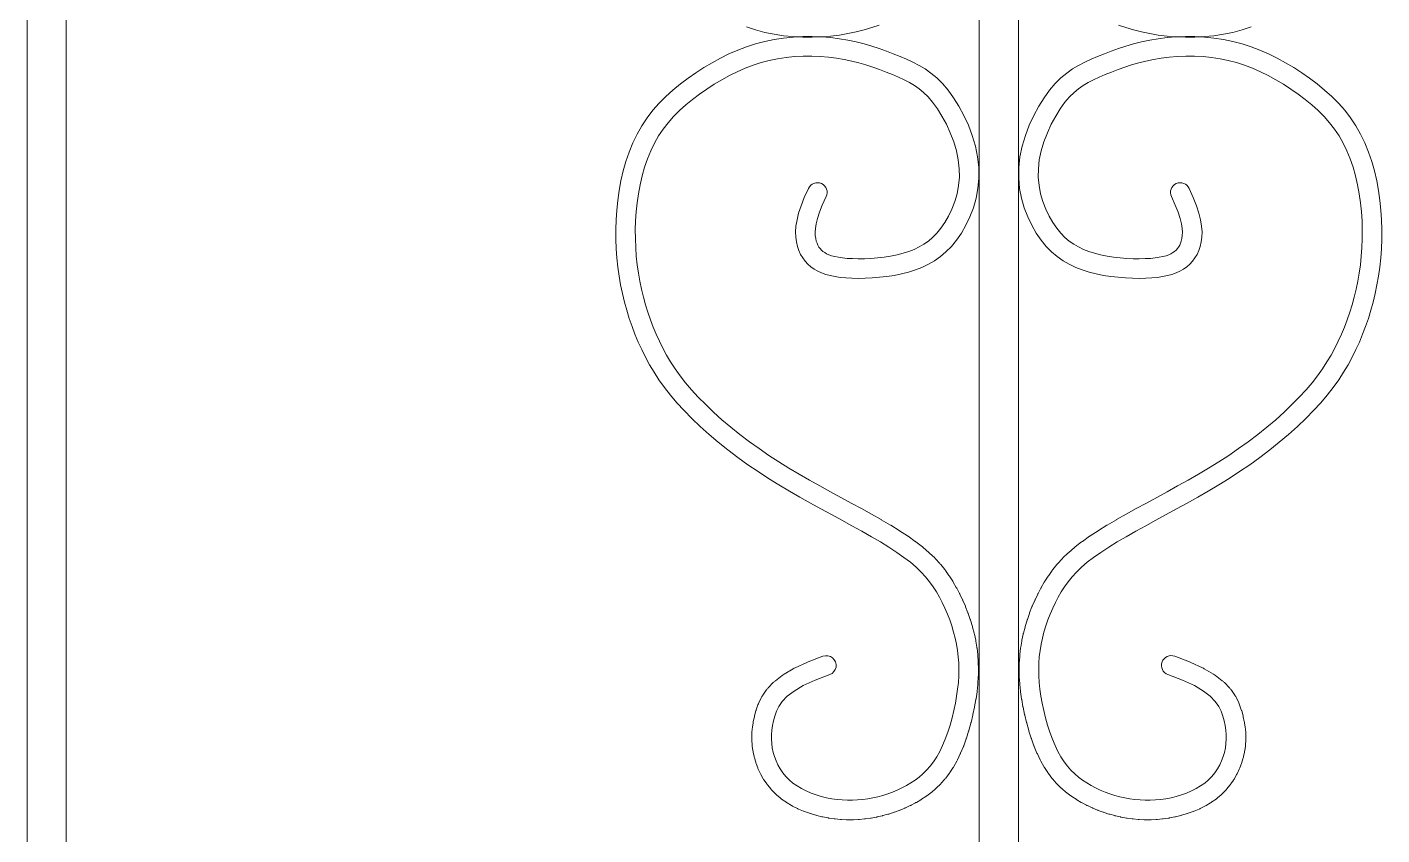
# Model space of a CAD drawing. Header units: millimetres. Extents: x -25 to 4147, y 0 to 2650.
# Drawn here: x 1087.8 to 1434, y 1270.4 to 1476.8 of the extents above; entities that cross this region are included whole.
import ezdxf

# ---------------------------------------------------------------- set-up
doc = ezdxf.new("R2010")
doc.units = ezdxf.units.MM
doc.layers.add('ceco.net 340', color=7, linetype='Continuous', lineweight=5)

msp = doc.modelspace()

# ---------------------------------------------------------------- linework, layer by layer
at = {"layer": 'ceco.net 340'}
for p, q in [((1087.82, 2250), (1087.82, 488.65)), ((1097.82, 2250), (1097.82, 488.65)), ((1331.13, 2250), (1331.13, 488.65)), ((1341.13, 2250), (1341.13, 488.65))]:
    msp.add_line(p, q, dxfattribs=at)
for points in [[(1271.67, 1476.85), (1273.98, 1476.1), (1276.33, 1475.48), (1278.73, 1474.99), (1281.15, 1474.62), (1283.58, 1474.38), (1286.01, 1474.25), (1288.42, 1474.24), (1290.79, 1474.33), (1293.12, 1474.52), (1295.38, 1474.8), (1297.56, 1475.17), (1299.67, 1475.62), (1301.7, 1476.13), (1303.66, 1476.7), (1305.55, 1477.32)], [(1400.59, 1476.85), (1398.28, 1476.1), (1395.93, 1475.48), (1393.54, 1474.99), (1391.11, 1474.62), (1388.68, 1474.38), (1386.25, 1474.25), (1383.84, 1474.24), (1381.47, 1474.33), (1379.14, 1474.52), (1376.88, 1474.8), (1374.7, 1475.17), (1372.6, 1475.62), (1370.56, 1476.13), (1368.6, 1476.7), (1366.71, 1477.32)], [(1292.94, 1311.39), (1289.16, 1309.96), (1286.15, 1308.57), (1283.83, 1307.2), (1282.08, 1305.86), (1280.81, 1304.55), (1279.92, 1303.27), (1279.31, 1302.01), (1278.88, 1300.77), (1278.55, 1299.56), (1278.29, 1298.36), (1278.12, 1297.19), (1278.03, 1296.03), (1278.01, 1294.88), (1278.09, 1293.75), (1278.24, 1292.64), (1278.48, 1291.53), (1278.8, 1290.43), (1279.2, 1289.35), (1279.69, 1288.3), (1280.28, 1287.28), (1280.95, 1286.3), (1281.71, 1285.36), (1282.57, 1284.49), (1283.52, 1283.67), (1284.56, 1282.93), (1285.69, 1282.26), (1286.89, 1281.66), (1288.15, 1281.12), (1289.45, 1280.66), (1290.77, 1280.27), (1292.12, 1279.94), (1293.46, 1279.68), (1294.8, 1279.49), (1296.13, 1279.36), (1297.44, 1279.3), (1298.75, 1279.3), (1300.06, 1279.36), (1301.35, 1279.48), (1302.64, 1279.66), (1303.93, 1279.9), (1305.21, 1280.19), (1306.48, 1280.53), (1307.74, 1280.94), (1308.98, 1281.39), (1310.19, 1281.9), (1311.38, 1282.45), (1312.54, 1283.06), (1313.65, 1283.72), (1314.73, 1284.42), (1315.76, 1285.19), (1316.74, 1286.03), (1317.69, 1286.95), (1318.59, 1287.97), (1319.45, 1289.1), (1320.26, 1290.35), (1321.03, 1291.74), (1321.76, 1293.27), (1322.45, 1294.91), (1323.08, 1296.66), (1323.66, 1298.47), (1324.18, 1300.32), (1324.64, 1302.2), (1325.03, 1304.07), (1325.36, 1305.9), (1325.61, 1307.68), (1325.79, 1309.41), (1325.9, 1311.1), (1325.93, 1312.75), (1325.89, 1314.37), (1325.78, 1315.97), (1325.59, 1317.55), (1325.33, 1319.13), (1325, 1320.71), (1324.59, 1322.27), (1324.12, 1323.83), (1323.59, 1325.36), (1323, 1326.87), (1322.36, 1328.35), (1321.67, 1329.79), (1320.94, 1331.18), (1320.17, 1332.53), (1319.33, 1333.83), (1318.42, 1335.11), (1317.4, 1336.36), (1316.27, 1337.6), (1314.98, 1338.83), (1313.54, 1340.08), (1311.9, 1341.34), (1310.07, 1342.62), (1308.06, 1343.94), (1305.88, 1345.27), (1303.56, 1346.63), (1301.13, 1348.02), (1298.61, 1349.42), (1296.01, 1350.84), (1293.37, 1352.28), (1290.69, 1353.74), (1288.01, 1355.22), (1285.31, 1356.73), (1282.61, 1358.28), (1279.92, 1359.88), (1277.25, 1361.53), (1274.6, 1363.24), (1271.98, 1365.02), (1269.41, 1366.88), (1266.89, 1368.79), (1264.45, 1370.75), (1262.09, 1372.75), (1259.84, 1374.77), (1257.71, 1376.8), (1255.72, 1378.83), (1253.88, 1380.83), (1252.2, 1382.81), (1250.67, 1384.76), (1249.29, 1386.7), (1248.03, 1388.62), (1246.88, 1390.55), (1245.84, 1392.47), (1244.88, 1394.41), (1243.99, 1396.36), (1243.16, 1398.34), (1242.4, 1400.35), (1241.69, 1402.39), (1241.04, 1404.47), (1240.46, 1406.58), (1239.94, 1408.74), (1239.49, 1410.94), (1239.1, 1413.19), (1238.78, 1415.49), (1238.52, 1417.83), (1238.35, 1420.21), (1238.25, 1422.63), (1238.24, 1425.08), (1238.31, 1427.55), (1238.48, 1430.05), (1238.74, 1432.56), (1239.1, 1435.07), (1239.57, 1437.58), (1240.15, 1440.07), (1240.85, 1442.52), (1241.66, 1444.91), (1242.61, 1447.24), (1243.69, 1449.48), (1244.91, 1451.63), (1246.26, 1453.66), (1247.75, 1455.58), (1249.36, 1457.4), (1251.07, 1459.12), (1252.87, 1460.75), (1254.76, 1462.29), (1256.71, 1463.75), (1258.72, 1465.15), (1260.77, 1466.47), (1262.86, 1467.72), (1265, 1468.88), (1267.18, 1469.96), (1269.41, 1470.93), (1271.67, 1471.8), (1273.98, 1472.54), (1276.33, 1473.17), (1278.73, 1473.66), (1281.15, 1474.02), (1283.58, 1474.26), (1286.01, 1474.39), (1288.42, 1474.41), (1290.79, 1474.32), (1293.12, 1474.13), (1295.38, 1473.85), (1297.56, 1473.48), (1299.67, 1473.03), (1301.7, 1472.52), (1303.66, 1471.95), (1305.55, 1471.33), (1307.39, 1470.68), (1309.16, 1470), (1310.88, 1469.31), (1312.54, 1468.6), (1314.16, 1467.86), (1315.74, 1467.04), (1317.28, 1466.12), (1318.78, 1465.06), (1320.26, 1463.83), (1321.71, 1462.39), (1323.15, 1460.71), (1324.56, 1458.78), (1325.92, 1456.61), (1327.19, 1454.25), (1328.35, 1451.73), (1329.34, 1449.11), (1330.15, 1446.4), (1330.72, 1443.67), (1331.03, 1440.94), (1331.06, 1438.25), (1330.81, 1435.62), (1330.32, 1433.09), (1329.62, 1430.65), (1328.75, 1428.35), (1327.72, 1426.19), (1326.56, 1424.21), (1325.32, 1422.41), (1324.01, 1420.81), (1322.63, 1419.41), (1321.19, 1418.18), (1319.69, 1417.13), (1318.12, 1416.22), (1316.49, 1415.44), (1314.8, 1414.79), (1313.04, 1414.24), (1311.23, 1413.78), (1309.37, 1413.4), (1307.49, 1413.11), (1305.61, 1412.89), (1303.76, 1412.74), (1301.95, 1412.66), (1300.22, 1412.63), (1298.57, 1412.66), (1297.03, 1412.74), (1295.6, 1412.88), (1294.27, 1413.07), (1293.04, 1413.32), (1291.89, 1413.64), (1290.83, 1414.02), (1289.85, 1414.47), (1288.94, 1414.99), (1288.1, 1415.59), (1287.33, 1416.27), (1286.63, 1417.02), (1286.01, 1417.85), (1285.47, 1418.76), (1285.02, 1419.75), (1284.67, 1420.81), (1284.41, 1421.96), (1284.25, 1423.19), (1284.21, 1424.52), (1284.3, 1425.96), (1284.56, 1427.55), (1284.98, 1429.28), (1285.6, 1431.19), (1286.43, 1433.29), (1287.49, 1435.6)], [(1379.32, 1311.39), (1383.1, 1309.96), (1386.11, 1308.57), (1388.44, 1307.2), (1390.18, 1305.86), (1391.45, 1304.55), (1392.34, 1303.27), (1392.95, 1302.01), (1393.38, 1300.77), (1393.72, 1299.56), (1393.97, 1298.36), (1394.14, 1297.19), (1394.24, 1296.03), (1394.25, 1294.88), (1394.18, 1293.75), (1394.02, 1292.64), (1393.79, 1291.53), (1393.47, 1290.43), (1393.06, 1289.35), (1392.57, 1288.3), (1391.99, 1287.28), (1391.32, 1286.3), (1390.55, 1285.36), (1389.7, 1284.49), (1388.74, 1283.67), (1387.7, 1282.93), (1386.57, 1282.26), (1385.37, 1281.66), (1384.11, 1281.12), (1382.82, 1280.66), (1381.49, 1280.27), (1380.14, 1279.94), (1378.8, 1279.68), (1377.46, 1279.49), (1376.13, 1279.36), (1374.82, 1279.3), (1373.51, 1279.3), (1372.21, 1279.36), (1370.91, 1279.48), (1369.62, 1279.66), (1368.34, 1279.9), (1367.05, 1280.19), (1365.78, 1280.53), (1364.52, 1280.94), (1363.28, 1281.39), (1362.07, 1281.9), (1360.88, 1282.45), (1359.72, 1283.06), (1358.61, 1283.72), (1357.54, 1284.42), (1356.5, 1285.19), (1355.52, 1286.03), (1354.57, 1286.95), (1353.67, 1287.97), (1352.81, 1289.1), (1352, 1290.35), (1351.23, 1291.74), (1350.5, 1293.27), (1349.82, 1294.91), (1349.18, 1296.66), (1348.61, 1298.47), (1348.08, 1300.32), (1347.63, 1302.2), (1347.23, 1304.07), (1346.91, 1305.9), (1346.65, 1307.68), (1346.47, 1309.41), (1346.36, 1311.1), (1346.33, 1312.75), (1346.37, 1314.37), (1346.48, 1315.97), (1346.67, 1317.55), (1346.93, 1319.13), (1347.26, 1320.71), (1347.67, 1322.27), (1348.14, 1323.83), (1348.67, 1325.36), (1349.26, 1326.87), (1349.9, 1328.35), (1350.59, 1329.79), (1351.32, 1331.18), (1352.1, 1332.53), (1352.93, 1333.83), (1353.84, 1335.11), (1354.86, 1336.36), (1356, 1337.6), (1357.28, 1338.83), (1358.73, 1340.08), (1360.36, 1341.34), (1362.19, 1342.62), (1364.21, 1343.94), (1366.38, 1345.27), (1368.7, 1346.63), (1371.13, 1348.02), (1373.66, 1349.42), (1376.25, 1350.84), (1378.9, 1352.28), (1381.57, 1353.74), (1384.26, 1355.22), (1386.95, 1356.73), (1389.65, 1358.28), (1392.34, 1359.88), (1395.01, 1361.53), (1397.66, 1363.24), (1400.28, 1365.02), (1402.85, 1366.88), (1405.37, 1368.79), (1407.81, 1370.75), (1410.17, 1372.75), (1412.42, 1374.77), (1414.55, 1376.8), (1416.54, 1378.83), (1418.39, 1380.83), (1420.07, 1382.81), (1421.59, 1384.76), (1422.98, 1386.7), (1424.23, 1388.62), (1425.38, 1390.55), (1426.42, 1392.47), (1427.38, 1394.41), (1428.27, 1396.36), (1429.1, 1398.34), (1429.87, 1400.35), (1430.57, 1402.39), (1431.22, 1404.47), (1431.8, 1406.58), (1432.32, 1408.74), (1432.77, 1410.94), (1433.16, 1413.19), (1433.49, 1415.49), (1433.74, 1417.83), (1433.91, 1420.21), (1434.01, 1422.63), (1434.03, 1425.08), (1433.95, 1427.55), (1433.79, 1430.05), (1433.52, 1432.56), (1433.16, 1435.07), (1432.69, 1437.58), (1432.11, 1440.07), (1431.42, 1442.52), (1430.6, 1444.91), (1429.65, 1447.24), (1428.57, 1449.48), (1427.36, 1451.63), (1426, 1453.66), (1424.51, 1455.58), (1422.91, 1457.4), (1421.19, 1459.12), (1419.39, 1460.75), (1417.51, 1462.29), (1415.55, 1463.75), (1413.54, 1465.15), (1411.49, 1466.47), (1409.4, 1467.72), (1407.26, 1468.88), (1405.08, 1469.96), (1402.86, 1470.93), (1400.59, 1471.8), (1398.28, 1472.54), (1395.93, 1473.17), (1393.54, 1473.66), (1391.11, 1474.02), (1388.68, 1474.26), (1386.25, 1474.39), (1383.84, 1474.41), (1381.47, 1474.32), (1379.14, 1474.13), (1376.88, 1473.85), (1374.7, 1473.48), (1372.6, 1473.03), (1370.56, 1472.52), (1368.6, 1471.95), (1366.71, 1471.33), (1364.87, 1470.68), (1363.1, 1470), (1361.38, 1469.31), (1359.72, 1468.6), (1358.1, 1467.86), (1356.52, 1467.04), (1354.98, 1466.12), (1353.48, 1465.06), (1352, 1463.83), (1350.55, 1462.39), (1349.12, 1460.71), (1347.7, 1458.78), (1346.34, 1456.61), (1345.07, 1454.25), (1343.92, 1451.73), (1342.92, 1449.11), (1342.12, 1446.4), (1341.54, 1443.67), (1341.23, 1440.94), (1341.21, 1438.25), (1341.45, 1435.62), (1341.94, 1433.09), (1342.64, 1430.65), (1343.52, 1428.35), (1344.55, 1426.19), (1345.7, 1424.21), (1346.94, 1422.41), (1348.26, 1420.81), (1349.63, 1419.41), (1351.07, 1418.18), (1352.57, 1417.13), (1354.14, 1416.22), (1355.77, 1415.44), (1357.46, 1414.79), (1359.22, 1414.24), (1361.04, 1413.78), (1362.89, 1413.4), (1364.77, 1413.11), (1366.65, 1412.89), (1368.5, 1412.74), (1370.31, 1412.66), (1372.05, 1412.63), (1373.69, 1412.66), (1375.23, 1412.74), (1376.66, 1412.88), (1377.99, 1413.07), (1379.22, 1413.32), (1380.37, 1413.64), (1381.43, 1414.02), (1382.41, 1414.47), (1383.32, 1414.99), (1384.16, 1415.59), (1384.94, 1416.27), (1385.63, 1417.02), (1386.25, 1417.85), (1386.79, 1418.76), (1387.24, 1419.75), (1387.59, 1420.81), (1387.86, 1421.96), (1388.01, 1423.19), (1388.06, 1424.52), (1387.96, 1425.96), (1387.71, 1427.55), (1387.28, 1429.28), (1386.66, 1431.19), (1385.83, 1433.29), (1384.77, 1435.6)]]:
    msp.add_lwpolyline(points, dxfattribs=at)
for points in [[(1291.18, 1316.07), (1287.39, 1314.64, 0.018526), (1287.05, 1314.5), (1284.05, 1313.1, 0.02401), (1283.62, 1312.88), (1281.29, 1311.51, 0.03058), (1280.79, 1311.17), (1279.04, 1309.83, 0.037109), (1278.49, 1309.34), (1277.22, 1308.03, 0.040944), (1276.7, 1307.4), (1275.81, 1306.11, 0.03872), (1275.42, 1305.45), (1274.81, 1304.19, 0.02899), (1274.59, 1303.65), (1274.16, 1302.41, 0.016625), (1274.06, 1302.1), (1273.73, 1300.88, 0.014695), (1273.66, 1300.6), (1273.4, 1299.4, 0.015749), (1273.35, 1299.09), (1273.17, 1297.92, 0.016704), (1273.13, 1297.58), (1273.04, 1296.43, 0.017506), (1273.03, 1296.08), (1273.01, 1294.93, 0.018102), (1273.02, 1294.57), (1273.1, 1293.44, 0.01845), (1273.13, 1293.07), (1273.29, 1291.96, 0.018524), (1273.35, 1291.59), (1273.59, 1290.48, 0.018452), (1273.68, 1290.13), (1274, 1289.03, 0.018802), (1274.12, 1288.67), (1274.52, 1287.59, 0.019374), (1274.67, 1287.24), (1275.16, 1286.18, 0.020024), (1275.35, 1285.83), (1275.93, 1284.8, 0.020714), (1276.15, 1284.45), (1276.82, 1283.47, 0.021397), (1277.08, 1283.13), (1277.84, 1282.2, 0.022021), (1278.13, 1281.87), (1278.99, 1280.99, 0.022531), (1279.32, 1280.68), (1280.27, 1279.87, 0.022367), (1280.62, 1279.6), (1281.67, 1278.85, 0.020214), (1282.01, 1278.63), (1283.14, 1277.96, 0.017942), (1283.45, 1277.79), (1284.65, 1277.19, 0.016078), (1284.94, 1277.05), (1286.2, 1276.52, 0.01459), (1286.47, 1276.41), (1287.77, 1275.95, 0.01344), (1288.02, 1275.87), (1289.35, 1275.47, 0.012596), (1289.59, 1275.41), (1290.94, 1275.08, 0.012037), (1291.17, 1275.03), (1292.52, 1274.77, 0.011796), (1292.75, 1274.73), (1294.09, 1274.54, 0.01186), (1294.32, 1274.51), (1295.65, 1274.38, 0.011906), (1295.89, 1274.37), (1297.21, 1274.3, 0.011871), (1297.44, 1274.3), (1298.75, 1274.3, 0.011755), (1298.99, 1274.3), (1300.29, 1274.36, 0.01156), (1300.52, 1274.38), (1301.82, 1274.5, 0.011293), (1302.04, 1274.53), (1303.33, 1274.71, 0.01096), (1303.55, 1274.74), (1304.83, 1274.98, 0.010625), (1305.04, 1275.02), (1306.32, 1275.31, 0.010507), (1306.52, 1275.36), (1307.8, 1275.71, 0.010519), (1308, 1275.77), (1309.26, 1276.17, 0.010613), (1309.46, 1276.24), (1310.7, 1276.69, 0.010791), (1310.9, 1276.77), (1312.11, 1277.28, 0.011052), (1312.32, 1277.37), (1313.5, 1277.93, 0.011398), (1313.71, 1278.03), (1314.86, 1278.63, 0.011831), (1315.07, 1278.75), (1316.19, 1279.4, 0.012624), (1316.4, 1279.54), (1317.47, 1280.24, 0.014451), (1317.71, 1280.41), (1318.74, 1281.18, 0.016231), (1319, 1281.38), (1319.98, 1282.22, 0.017546), (1320.24, 1282.45), (1321.19, 1283.38, 0.018298), (1321.44, 1283.64), (1322.34, 1284.66, 0.018454), (1322.57, 1284.95), (1323.43, 1286.08, 0.01805), (1323.64, 1286.37), (1324.45, 1287.63, 0.017188), (1324.63, 1287.92), (1325.4, 1289.31, 0.015683), (1325.55, 1289.59), (1326.28, 1291.11, 0.013181), (1326.38, 1291.35), (1327.07, 1293, 0.01117), (1327.15, 1293.21), (1327.78, 1294.95, 0.009782), (1327.84, 1295.14), (1328.42, 1296.95, 0.008856), (1328.47, 1297.12), (1328.99, 1298.97, 0.008297), (1329.03, 1299.13), (1329.49, 1301.01, 0.008056), (1329.53, 1301.17), (1329.92, 1303.03, 0.008123), (1329.95, 1303.19), (1330.28, 1305.03, 0.008556), (1330.31, 1305.2), (1330.56, 1306.98, 0.00932), (1330.58, 1307.16), (1330.76, 1308.89, 0.010075), (1330.78, 1309.09), (1330.89, 1310.78, 0.010733), (1330.9, 1310.99), (1330.93, 1312.64, 0.011254), (1330.93, 1312.87), (1330.89, 1314.49, 0.011605), (1330.88, 1314.72), (1330.77, 1316.32, 0.011758), (1330.75, 1316.56), (1330.56, 1318.14, 0.011701), (1330.53, 1318.37), (1330.27, 1319.95, 0.011388), (1330.22, 1320.17), (1329.89, 1321.75, 0.010808), (1329.84, 1321.96), (1329.43, 1323.53, 0.010278), (1329.38, 1323.72), (1328.91, 1325.28, 0.009859), (1328.85, 1325.47), (1328.31, 1327, 0.009545), (1328.25, 1327.18), (1327.66, 1328.69, 0.009335), (1327.59, 1328.86), (1326.95, 1330.34, 0.009229), (1326.87, 1330.51), (1326.18, 1331.95, 0.00923), (1326.1, 1332.11), (1325.37, 1333.51, 0.009723), (1325.27, 1333.68), (1324.5, 1335.02, 0.011671), (1324.38, 1335.22), (1323.55, 1336.53, 0.013556), (1323.39, 1336.75), (1322.48, 1338.02, 0.014792), (1322.3, 1338.26), (1321.28, 1339.51, 0.015289), (1321.08, 1339.74), (1319.95, 1340.98, 0.015076), (1319.74, 1341.19), (1318.45, 1342.43, 0.014282), (1318.24, 1342.62), (1316.8, 1343.87, 0.013091), (1316.59, 1344.03), (1314.96, 1345.29, 0.011392), (1314.78, 1345.43), (1312.95, 1346.72, 0.008802), (1312.8, 1346.81), (1310.78, 1348.13, 0.006609), (1310.67, 1348.2), (1308.5, 1349.53, 0.004919), (1308.41, 1349.59), (1306.1, 1350.95, 0.003568), (1306.03, 1350.98), (1303.6, 1352.36, 0.002447), (1303.56, 1352.39), (1301.03, 1353.79, 0.001481), (1301.01, 1353.8), (1298.41, 1355.23, 0.000613), (1298.4, 1355.23), (1295.76, 1356.67), (1293.1, 1358.12), (1290.43, 1359.59), (1287.78, 1361.08), (1285.13, 1362.6), (1282.51, 1364.16), (1279.92, 1365.76), (1277.36, 1367.41), (1274.85, 1369.12), (1272.38, 1370.9), (1269.97, 1372.73), (1267.63, 1374.61), (1265.38, 1376.52), (1263.24, 1378.45), (1261.22, 1380.37), (1259.34, 1382.27), (1257.62, 1384.14), (1256.07, 1385.97), (1254.68, 1387.76), (1253.41, 1389.52), (1252.27, 1391.27), (1251.23, 1393.02), (1250.28, 1394.77), (1249.4, 1396.55), (1248.57, 1398.36), (1247.81, 1400.2), (1247.1, 1402.06), (1246.44, 1403.95), (1245.84, 1405.88), (1245.3, 1407.83), (1244.82, 1409.83), (1244.4, 1411.87), (1244.04, 1413.96), (1243.74, 1416.1), (1243.5, 1418.28), (1243.34, 1420.5), (1243.25, 1422.75), (1243.24, 1425.02), (1243.31, 1427.31), (1243.46, 1429.62), (1243.7, 1431.94), (1244.04, 1434.26), (1244.46, 1436.55), (1244.99, 1438.82), (1245.62, 1441.03), (1246.35, 1443.16), (1247.18, 1445.22), (1248.12, 1447.16), (1249.16, 1449), (1250.32, 1450.73), (1251.6, 1452.39), (1253, 1453.97), (1254.52, 1455.49), (1256.13, 1456.95), (1257.84, 1458.35), (1259.64, 1459.7), (1261.5, 1460.99), (1263.4, 1462.22), (1265.34, 1463.37), (1267.3, 1464.44), (1269.29, 1465.42), (1271.3, 1466.3), (1273.34, 1467.08), (1275.39, 1467.75), (1277.48, 1468.3), (1279.6, 1468.73), (1281.77, 1469.06), (1283.96, 1469.28), (1286.15, 1469.39), (1288.34, 1469.41), (1290.5, 1469.32), (1292.61, 1469.15), (1294.65, 1468.9), (1296.63, 1468.56), (1298.54, 1468.16), (1300.39, 1467.69), (1302.19, 1467.17), (1303.94, 1466.6), (1305.66, 1465.99), (1307.33, 1465.35), (1308.97, 1464.69), (1310.52, 1464.03), (1311.97, 1463.36), (1313.3, 1462.67), (1314.55, 1461.92), (1315.74, 1461.09), (1316.9, 1460.12), (1318.05, 1458.98), (1319.22, 1457.61), (1320.42, 1455.97), (1321.6, 1454.09), (1322.72, 1452.02), (1323.73, 1449.8), (1324.6, 1447.51), (1325.3, 1445.18), (1325.78, 1442.87), (1326.04, 1440.63), (1326.05, 1438.46), (1325.85, 1436.33), (1325.45, 1434.25), (1324.88, 1432.24), (1324.15, 1430.32), (1323.29, 1428.53), (1322.34, 1426.88), (1321.32, 1425.42), (1320.28, 1424.15), (1319.22, 1423.07), (1318.13, 1422.14), (1316.99, 1421.34), (1315.79, 1420.65), (1314.52, 1420.04), (1313.15, 1419.51), (1311.68, 1419.05), (1310.12, 1418.66), (1308.49, 1418.33), (1306.81, 1418.07), (1305.12, 1417.87), (1303.44, 1417.73), (1301.8, 1417.65), (1300.23, 1417.63), (1298.75, 1417.66), (1297.4, 1417.73), (1296.2, 1417.85), (1295.13, 1418), (1294.2, 1418.19), (1293.4, 1418.41), (1292.72, 1418.65), (1292.14, 1418.92), (1291.64, 1419.21), (1291.2, 1419.52), (1290.81, 1419.86), (1290.48, 1420.22), (1290.18, 1420.62), (1289.92, 1421.07), (1289.68, 1421.58), (1289.49, 1422.16), (1289.33, 1422.84), (1289.24, 1423.59), (1289.21, 1424.43), (1289.28, 1425.4), (1289.46, 1426.55), (1289.79, 1427.91), (1290.31, 1429.5), (1291.03, 1431.33), (1292.04, 1433.51)], [(1381.08, 1316.07), (1384.87, 1314.64, -0.018526), (1385.21, 1314.5), (1388.22, 1313.1, -0.02401), (1388.64, 1312.88), (1390.97, 1311.51, -0.03058), (1391.48, 1311.17), (1393.22, 1309.83, -0.037109), (1393.78, 1309.34), (1395.05, 1308.03, -0.040944), (1395.56, 1307.4), (1396.45, 1306.11, -0.03872), (1396.84, 1305.45), (1397.45, 1304.19, -0.02899), (1397.67, 1303.65), (1398.1, 1302.41, -0.016625), (1398.2, 1302.1), (1398.54, 1300.88, -0.014695), (1398.61, 1300.6), (1398.86, 1299.4, -0.015749), (1398.92, 1299.09), (1399.09, 1297.92, -0.016704), (1399.13, 1297.58), (1399.22, 1296.43, -0.017506), (1399.24, 1296.08), (1399.25, 1294.93, -0.018102), (1399.24, 1294.57), (1399.17, 1293.44, -0.01845), (1399.13, 1293.07), (1398.98, 1291.96, -0.018524), (1398.91, 1291.59), (1398.68, 1290.48, -0.018452), (1398.59, 1290.13), (1398.27, 1289.03, -0.018802), (1398.15, 1288.67), (1397.74, 1287.59, -0.019374), (1397.59, 1287.24), (1397.1, 1286.18, -0.020024), (1396.91, 1285.83), (1396.33, 1284.8, -0.020714), (1396.11, 1284.45), (1395.44, 1283.47, -0.021397), (1395.19, 1283.13), (1394.42, 1282.2, -0.022021), (1394.13, 1281.87), (1393.27, 1280.99, -0.022531), (1392.94, 1280.68), (1391.99, 1279.87, -0.022367), (1391.64, 1279.6), (1390.59, 1278.85, -0.020214), (1390.25, 1278.63), (1389.13, 1277.96, -0.017942), (1388.81, 1277.79), (1387.61, 1277.19, -0.016078), (1387.32, 1277.05), (1386.06, 1276.52, -0.01459), (1385.79, 1276.41), (1384.49, 1275.95, -0.01344), (1384.24, 1275.87), (1382.91, 1275.47, -0.012596), (1382.67, 1275.41), (1381.32, 1275.08, -0.012037), (1381.09, 1275.03), (1379.74, 1274.77, -0.011796), (1379.51, 1274.73), (1378.17, 1274.54, -0.01186), (1377.94, 1274.51), (1376.61, 1274.38, -0.011906), (1376.37, 1274.37), (1375.06, 1274.3, -0.011871), (1374.82, 1274.3), (1373.51, 1274.3, -0.011755), (1373.27, 1274.3), (1371.97, 1274.36, -0.01156), (1371.74, 1274.38), (1370.45, 1274.5, -0.011293), (1370.22, 1274.53), (1368.93, 1274.71, -0.01096), (1368.72, 1274.74), (1367.43, 1274.98, -0.010625), (1367.22, 1275.02), (1365.94, 1275.31, -0.010507), (1365.74, 1275.36), (1364.47, 1275.71, -0.010519), (1364.26, 1275.77), (1363.01, 1276.17, -0.010613), (1362.8, 1276.24), (1361.56, 1276.69, -0.010791), (1361.36, 1276.77), (1360.15, 1277.28, -0.011052), (1359.95, 1277.37), (1358.76, 1277.93, -0.011398), (1358.55, 1278.03), (1357.4, 1278.63, -0.011831), (1357.19, 1278.75), (1356.08, 1279.4, -0.012624), (1355.86, 1279.54), (1354.79, 1280.24, -0.014451), (1354.55, 1280.41), (1353.52, 1281.18, -0.016231), (1353.27, 1281.38), (1352.28, 1282.22, -0.017546), (1352.02, 1282.45), (1351.08, 1283.38, -0.018298), (1350.82, 1283.64), (1349.92, 1284.66, -0.018454), (1349.69, 1284.95), (1348.83, 1286.08, -0.01805), (1348.62, 1286.37), (1347.81, 1287.63, -0.017188), (1347.63, 1287.92), (1346.86, 1289.31, -0.015683), (1346.72, 1289.59), (1345.99, 1291.11, -0.013181), (1345.88, 1291.35), (1345.2, 1293, -0.01117), (1345.12, 1293.21), (1344.48, 1294.95, -0.009782), (1344.42, 1295.14), (1343.84, 1296.95, -0.008856), (1343.79, 1297.12), (1343.27, 1298.97, -0.008297), (1343.23, 1299.13), (1342.77, 1301.01, -0.008056), (1342.73, 1301.17), (1342.34, 1303.03, -0.008123), (1342.31, 1303.19), (1341.98, 1305.03, -0.008556), (1341.96, 1305.2), (1341.7, 1306.98, -0.00932), (1341.68, 1307.16), (1341.5, 1308.89, -0.010075), (1341.48, 1309.09), (1341.37, 1310.78, -0.010733), (1341.36, 1310.99), (1341.33, 1312.64, -0.011254), (1341.33, 1312.87), (1341.37, 1314.49, -0.011605), (1341.38, 1314.72), (1341.49, 1316.32, -0.011758), (1341.51, 1316.56), (1341.7, 1318.14, -0.011701), (1341.73, 1318.37), (1342, 1319.95, -0.011388), (1342.04, 1320.17), (1342.37, 1321.75, -0.010808), (1342.42, 1321.96), (1342.83, 1323.53, -0.010278), (1342.88, 1323.72), (1343.36, 1325.28, -0.009859), (1343.42, 1325.47), (1343.95, 1327, -0.009545), (1344.01, 1327.18), (1344.6, 1328.69, -0.009335), (1344.67, 1328.86), (1345.32, 1330.34, -0.009229), (1345.39, 1330.51), (1346.08, 1331.95, -0.00923), (1346.16, 1332.11), (1346.89, 1333.51, -0.009723), (1346.99, 1333.68), (1347.76, 1335.02, -0.011671), (1347.88, 1335.22), (1348.72, 1336.53, -0.013556), (1348.87, 1336.75), (1349.78, 1338.02, -0.014792), (1349.96, 1338.26), (1350.98, 1339.51, -0.015289), (1351.18, 1339.74), (1352.32, 1340.98, -0.015076), (1352.53, 1341.19), (1353.81, 1342.43, -0.014282), (1354.02, 1342.62), (1355.47, 1343.87, -0.013091), (1355.67, 1344.03), (1357.3, 1345.29, -0.011392), (1357.48, 1345.43), (1359.32, 1346.72, -0.008802), (1359.46, 1346.81), (1361.48, 1348.13, -0.006609), (1361.59, 1348.2), (1363.77, 1349.53, -0.004919), (1363.85, 1349.59), (1366.17, 1350.95, -0.003568), (1366.23, 1350.98), (1368.66, 1352.36, -0.002447), (1368.7, 1352.39), (1371.23, 1353.79, -0.001481), (1371.25, 1353.8), (1373.85, 1355.23, -0.000613), (1373.86, 1355.23), (1376.5, 1356.67), (1379.16, 1358.12), (1381.83, 1359.59), (1384.48, 1361.08), (1387.13, 1362.6), (1389.75, 1364.16), (1392.34, 1365.76), (1394.9, 1367.41), (1397.41, 1369.12), (1399.88, 1370.9), (1402.29, 1372.73), (1404.63, 1374.61), (1406.88, 1376.52), (1409.02, 1378.45), (1411.04, 1380.37), (1412.92, 1382.27), (1414.64, 1384.14), (1416.19, 1385.97), (1417.59, 1387.76), (1418.85, 1389.52), (1419.99, 1391.27), (1421.03, 1393.02), (1421.99, 1394.77), (1422.87, 1396.55), (1423.69, 1398.36), (1424.45, 1400.2), (1425.17, 1402.06), (1425.82, 1403.95), (1426.42, 1405.88), (1426.96, 1407.83), (1427.44, 1409.83), (1427.86, 1411.87), (1428.22, 1413.96), (1428.52, 1416.1), (1428.76, 1418.28), (1428.92, 1420.5), (1429.01, 1422.75), (1429.02, 1425.02), (1428.96, 1427.31), (1428.8, 1429.62), (1428.56, 1431.94), (1428.23, 1434.26), (1427.8, 1436.55), (1427.27, 1438.82), (1426.64, 1441.03), (1425.91, 1443.16), (1425.08, 1445.22), (1424.14, 1447.16), (1423.1, 1449), (1421.94, 1450.73), (1420.66, 1452.39), (1419.26, 1453.97), (1417.75, 1455.49), (1416.13, 1456.95), (1414.42, 1458.35), (1412.63, 1459.7), (1410.76, 1460.99), (1408.86, 1462.22), (1406.92, 1463.37), (1404.96, 1464.44), (1402.97, 1465.42), (1400.96, 1466.3), (1398.93, 1467.08), (1396.87, 1467.75), (1394.78, 1468.3), (1392.66, 1468.73), (1390.49, 1469.06), (1388.31, 1469.28), (1386.11, 1469.39), (1383.92, 1469.41), (1381.76, 1469.32), (1379.65, 1469.15), (1377.61, 1468.9), (1375.64, 1468.56), (1373.73, 1468.16), (1371.87, 1467.69), (1370.07, 1467.17), (1368.32, 1466.6), (1366.61, 1465.99), (1364.93, 1465.35), (1363.29, 1464.69), (1361.74, 1464.03), (1360.29, 1463.36), (1358.96, 1462.67), (1357.71, 1461.92), (1356.52, 1461.09), (1355.37, 1460.12), (1354.21, 1458.98), (1353.04, 1457.61), (1351.85, 1455.97), (1350.67, 1454.09), (1349.55, 1452.02), (1348.53, 1449.8), (1347.66, 1447.51), (1346.97, 1445.18), (1346.48, 1442.87), (1346.23, 1440.63), (1346.21, 1438.46), (1346.41, 1436.33), (1346.81, 1434.25), (1347.39, 1432.24), (1348.12, 1430.32), (1348.97, 1428.53), (1349.93, 1426.88), (1350.94, 1425.42), (1351.98, 1424.15), (1353.04, 1423.07), (1354.14, 1422.14), (1355.27, 1421.34), (1356.47, 1420.65), (1357.75, 1420.04), (1359.11, 1419.51), (1360.58, 1419.05), (1362.14, 1418.66), (1363.78, 1418.33), (1365.45, 1418.07), (1367.14, 1417.87), (1368.82, 1417.73), (1370.46, 1417.65), (1372.03, 1417.63), (1373.51, 1417.66), (1374.86, 1417.73), (1376.07, 1417.85), (1377.13, 1418), (1378.06, 1418.19), (1378.86, 1418.41), (1379.54, 1418.65), (1380.12, 1418.92), (1380.62, 1419.21), (1381.06, 1419.52), (1381.45, 1419.86), (1381.79, 1420.22), (1382.08, 1420.62), (1382.35, 1421.07), (1382.58, 1421.58), (1382.77, 1422.16), (1382.93, 1422.84), (1383.02, 1423.59), (1383.05, 1424.43), (1382.98, 1425.4), (1382.8, 1426.55), (1382.47, 1427.91), (1381.95, 1429.5), (1381.23, 1431.33), (1380.22, 1433.51)]]:
    msp.add_lwpolyline(points, format="xyb", dxfattribs=at)
for centre, start, end in [((1289.77, 1434.56), 335.3191, 155.3191), ((1382.5, 1434.56), 24.6809, 204.6809), ((1292.06, 1313.73), 290.6712, 110.6712), ((1380.2, 1313.73), 69.3288, 249.3288)]:
    msp.add_arc(centre, 2.5, start, end, dxfattribs=at)

doc.saveas('drawing.dxf')
